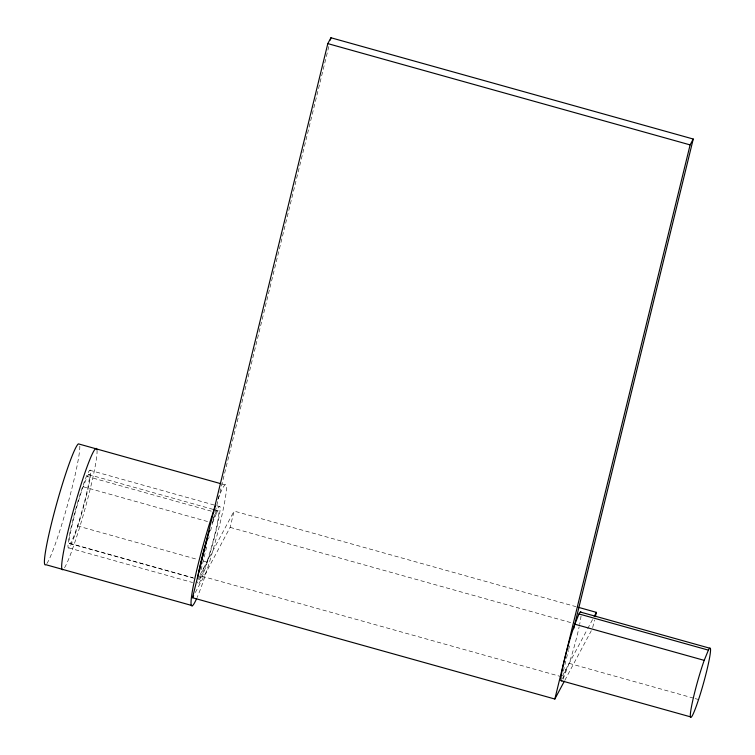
<?xml version="1.0" encoding="UTF-8"?>
<svg xmlns="http://www.w3.org/2000/svg" width="755" height="755" viewBox="0 0 755 755"><rect width="100%" height="100%" fill="white"/><g stroke="black" fill="none" stroke-linecap="round" stroke-linejoin="round"><path stroke-width="0.57" stroke-dasharray="3.77 2.83" d="M201.047 569.855L206.917 545.808M208.597 538.938L209.154 536.654M210.551 530.925L265.024 307.795M265.298 306.643L328.991 45.762M195.3 592.571L230.115 527.377L234.088 511.078L575.952 606.642M563.343 671.138L568.373 650.527M568.657 649.385L569.497 645.95M592.675 627.575L594.534 619.968M203.727 567.949L199.443 579.793L198.725 579.368L199.65 575.584L560.814 676.546M566.024 669.232L562.617 678.839M87.316 476.499A35.957 3.077 -74.4 0 1 88.184 485.786A35.957 3.077 -74.4 0 1 78.161 523.857L75.594 531.463A35.957 3.077 -74.4 0 1 69.951 535.559A35.957 3.077 -74.4 0 1 83.116 486.739L87.316 476.499L212.164 511.409M212.504 522.904L216.704 512.673L213.297 511.72M563.088 679.151L569.846 661.314A35.957 3.077 -74.4 0 0 579.151 626.792M200.16 574.63L234.088 511.078M562.456 675.914L587.135 629.698M587.673 628.679L592.581 619.496M564.787 680.406L591.307 630.727M199.546 579.585L202.68 573.724L207.549 560.031A35.957 3.077 -74.4 0 0 217.582 521.96A35.957 3.077 -74.4 0 0 216.704 512.673M221.63 483.908L225.037 484.861M89.826 470.261L215.817 505.482M216.949 505.803L219.214 506.435M88.665 474.584L214.647 509.804M215.788 510.116L218.053 510.748M230.115 527.377L571.969 622.941M83.116 486.739L209.107 521.96M77.463 525.905L197.782 559.54M203.454 561.125L206.861 562.079M569.157 663.362L694.005 698.271M695.147 698.583L698.545 699.536M69.328 543.194L193.053 577.783M70.045 543.619L193.761 578.207M68.884 547.932L192.601 582.52M79.813 446.063A62.929 5.389 -74.4 0 1 67.12 506.35A62.929 5.389 -74.4 0 1 46.867 563.513M96.999 450.074A62.929 5.389 -74.4 0 1 84.824 509.578A62.929 5.389 -74.4 0 1 64.118 568.336M217.827 499.366A62.929 5.389 -74.4 0 1 223.093 509.936A62.929 5.389 -74.4 0 1 197.102 597.498M212.976 520.11A40.459 3.464 -74.4 0 1 219.743 512.796A40.459 3.464 -74.4 0 1 207.068 562.9A40.459 3.464 -74.4 0 1 197.357 581.841M581.029 616.023A35.957 3.077 -74.4 0 1 579.651 624.394M75.122 534.257A40.459 3.464 -74.4 0 0 90.628 470.743A40.459 3.464 -74.4 0 0 72.31 522.29A40.459 3.464 -74.4 0 0 75.122 534.257"/><path stroke-width="1.13" d="M564.23 681.435L554.84 699.026L192.534 597.743L327.812 43.611L330.945 37.75L693.241 139.033L573.687 628.773M330.388 40.034L330.945 37.75M554.84 699.026L690.117 144.894L693.241 139.033M595.327 616.703L596.393 612.362L578.217 607.275M561.852 680.868L561.022 680.651A35.957 3.077 -74.4 0 1 574.81 624.196L579 613.957A35.957 3.077 -74.4 0 1 581.067 612.465M708.398 650.13A35.957 3.077 -74.4 0 1 709.266 659.417A35.957 3.077 -74.4 0 1 699.243 697.488L696.676 705.095A35.957 3.077 -74.4 0 1 691.033 709.181A35.957 3.077 -74.4 0 1 704.198 660.361L708.398 650.13L579 613.957M192.534 597.743L193.639 595.676M594.213 616.439L596.393 612.362M327.812 43.611L690.117 144.894M220.498 483.596L78.388 443.864A62.929 5.389 -74.4 0 0 55.124 509.342A62.929 5.389 -74.4 0 0 45.819 564.693L192.459 605.68M580.35 612.031L709.747 648.205M574.81 624.196L704.198 660.361M561.022 680.651L690.419 716.825M63.071 569.515A62.929 5.389 -74.4 0 1 74.556 506.237A62.929 5.389 -74.4 0 1 96.895 449.433M196.611 598.621A62.929 5.389 -74.4 0 1 193.799 583.492A62.929 5.389 -74.4 0 1 215.326 506.133M197.64 578.604A40.459 3.464 -74.4 0 1 209.437 530.737M199.348 571.724A35.957 3.077 -74.4 0 1 207.304 539.136"/></g></svg>
